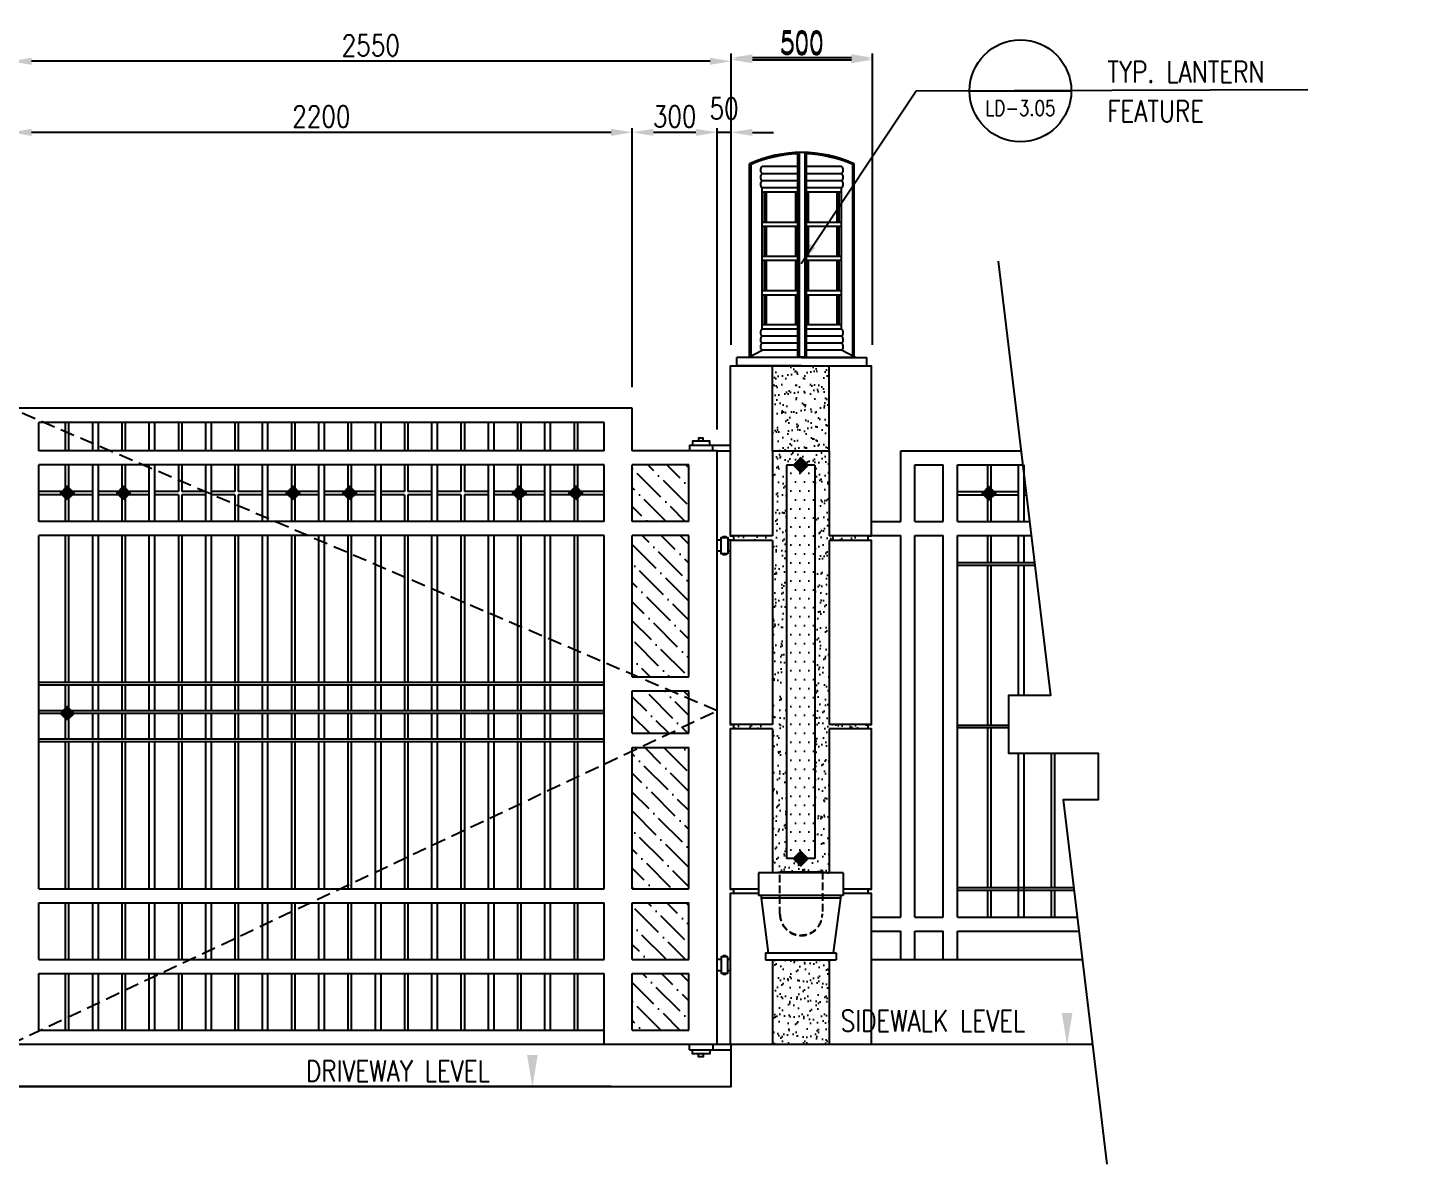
# Model space of a CAD drawing. Extents: x 17901 to 57070, y -1049 to 3900.
# Drawn here: x 40409 to 45355, y -212 to 3807 of the extents above; entities that cross this region are included whole.
import ezdxf
from ezdxf.enums import TextEntityAlignment as Align

# ---------------------------------------------------------------- set-up
doc = ezdxf.new("R2010")
doc.units = 0
doc.header["$PDMODE"] = 3
doc.header["$PDSIZE"] = -1
doc.linetypes.add('HIDDEN', pattern=[0.375, 0.25, -0.125])
doc.layers.get('0').update_dxf_attribs({"linetype": 'CONTINUOUS'})
doc.layers.get('DEFPOINTS').update_dxf_attribs({"linetype": 'CONTINUOUS'})
for name, color, linetype in [('0-BCA', 33, 'CONTINUOUS'), ('0-DIM', 8, 'CONTINUOUS'), ('0-TEXT', 7, 'CONTINUOUS'), ('YEL', 2, 'CONTINUOUS')]:
    doc.layers.add(name, color=color, linetype=linetype)
doc.styles.add('30', font='romans.shx', dxfattribs={"width": 0.8, "height": 75})
doc.styles.add('ROMANS', font='romans.shx', dxfattribs={"width": 0.8})
doc.styles.get("Standard").update_dxf_attribs({"font": 'romans.shx', "width": 0.8})
doc.dimstyles.new('CALL', dxfattribs={"dimscale": 30, "dimtxt": 2.5, "dimasz": 2.5, "dimexe": 0.5, "dimexo": 2.5, "dimtad": 0, "dimdec": 0, "dimtxsty": 'STANDARD', "dimcen": 2.5, "dimclrd": 256, "dimclre": 256, "dimclrt": 7, "dimazin": 3, "dimtfac": 1, "dimtdec": 0, "dimtmove": 0, "dimatfit": 3, "dimtolj": 1, "dimtzin": 0})
pattern_1 = [(142.5, (19597.385, -212.525), (1.60003, 48.94132), [0, -38.608, 0, -43.18, 0, -41.275]), (172.5, (19597.385, -212.525), (-44.95233, 71.6825), [0, -20.828, 0, -34.798, 0, -13.335]), (212.5, (19628.627, -212.525), (-79.09924, 0.14372), [0, -12.7, 0, -45.72, 0, -59.69]), (222.5, (19628.63, -212.525), (-76.35565, 22.29293), [0, -6.35, 0, -29.972, 0, -34.29])]

# ---------------------------------------------------------------- blocks, each defined once
blk = doc.blocks.new('COL')
at = {"linetype": 'CONTINUOUS'}
h = blk.add_hatch(dxfattribs=at)
h.set_pattern_fill('AR-SAND', color=2, style=0)
h.set_pattern_definition([(37.5, (-37550.85, -212.525), (-1.60003, 48.941324), [0, -38.608, 0, -43.18, 0, -41.275]), (7.5, (-37550.85, -212.525), (44.95233, 71.68251), [0, -20.828, 0, -34.798, 0, -13.335]), (327.5, (-37582.093, -212.525), (79.099237, 0.14372), [0, -12.7, 0, -45.72, 0, -59.69]), (317.5, (-37582.09, -212.525), (76.35565, 22.29293), [0, -6.35, 0, -29.972, 0, -34.29])])
h.paths.add_polyline_path([(96.1, 2398.8), (-103.9, 2398.8), (-103.9, 2098.8), (96.1, 2098.8)])
h = blk.add_hatch(dxfattribs=at)
h.set_pattern_fill('AR-SAND', color=2, style=0)
h.set_pattern_definition(pattern_1)
h.paths.add_polyline_path([(-103.9, 1782.8), (-241.9, 1782.8), (-241.9, 1798.8), (-103.9, 1798.8), (-103.9, 2098.8), (96.1, 2098.8), (96.1, 1798.8), (234.1, 1798.8), (234.1, 1782.8), (96.1, 1782.8), (96.1, 1131.7), (234.1, 1131.7), (234.1, 1115.7), (96.1, 1115.7), (96.1, 606.8), (-103.9, 606.8), (-103.9, 1115.7), (-241.9, 1115.7), (-241.9, 1131.7), (-103.9, 1131.7)])
h.paths.add_polyline_path([(-53.9, 656.8), (46.1, 656.8), (46.1, 2048.8), (-53.9, 2048.8)], flags=16)
for points in [[(-3.9, 2018.8), (-33.9, 2048.8), (-3.9, 2078.8), (26.1, 2048.8)], [(-3.9, 686.8), (-33.9, 656.8), (-3.9, 626.8), (26.1, 656.8)]]:
    blk.add_hatch(color=2, dxfattribs=at).paths.add_polyline_path(points)
h = blk.add_hatch(dxfattribs=at)
h.set_pattern_fill('DOTS', color=256, scale=20, style=0)
h.set_pattern_definition([(180, (19597.385, -212.525), (-15.875, 31.75), [0, -31.75])])
h.paths.add_polyline_path([(-53.9, 2048.8), (-53.9, 656.8), (46.1, 656.8), (46.1, 2048.8)])
h = blk.add_hatch(dxfattribs=at)
h.set_pattern_fill('AR-SAND', color=2, style=0)
h.set_pattern_definition(pattern_1)
h.paths.add_polyline_path([(-103.9, -1.2), (96.1, -1.2), (96.1, 298.8), (-103.9, 298.8)])
at = {"color": 2}
for p, q in [((-103.9, 2098.8), (-103.9, 2398.8)), ((96.1, 2098.8), (96.1, 2398.8)), ((-103.9, 2098.8), (-103.9, 1798.8)), ((96.1, 2098.8), (-103.9, 2098.8)), ((96.1, 2098.8), (96.1, 1798.8)), ((-53.9, 2048.8), (-53.9, 656.8)), ((46.1, 2048.8), (-53.9, 2048.8)), ((46.1, 2048.8), (46.1, 656.8)), ((-103.9, 1798.8), (-253.9, 1798.8)), ((-103.9, 1782.8), (-253.9, 1782.8)), ((-103.9, 1782.8), (-103.9, 1131.7)), ((246.1, 1798.8), (96.1, 1798.8)), ((96.1, 1782.8), (96.1, 1131.7)), ((246.1, 1782.8), (96.1, 1782.8)), ((-103.9, 1131.7), (-253.9, 1131.7)), ((-103.9, 1115.7), (-253.9, 1115.7)), ((-103.9, 1115.7), (-103.9, 606.8)), ((246.1, 1131.7), (96.1, 1131.7)), ((96.1, 1115.7), (96.1, 606.8)), ((246.1, 1115.7), (96.1, 1115.7)), ((46.1, 656.8), (-53.9, 656.8)), ((46.1, 656.8), (-53.9, 656.8)), ((146.1, 606.8), (-153.9, 606.8)), ((-153.9, 606.8), (-153.9, 526.8)), ((146.1, 606.8), (146.1, 526.8)), ((-153.9, 548.8), (-253.9, 548.8)), ((246.1, 548.8), (146.1, 548.8)), ((-153.9, 532.8), (-253.9, 532.8)), ((146.1, 526.8), (-153.9, 526.8)), ((-143.9, 526.8), (-143.9, 516.8)), ((-143.9, 516.8), (-119.1, 323.8)), ((136.1, 516.8), (-143.9, 516.8)), ((136.1, 516.8), (111.2, 323.8)), ((136.1, 526.8), (136.1, 516.8)), ((246.1, 532.8), (146.1, 532.8)), ((-128.9, 323.8), (121.1, 323.8)), ((-128.9, 323.8), (-128.9, 298.8)), ((-128.9, 298.8), (121.1, 298.8)), ((-103.9, 298.8), (-103.9, -1.2)), ((96.1, 298.8), (96.1, -1.2)), ((121.1, 323.8), (121.1, 298.8)), ((246.1, -1.2), (-253.9, -1.2))]:
    blk.add_line(p, q, dxfattribs=at)
at = {"color": 4}
blk.add_lwpolyline([(246.1, -1.2), (246.1, 532.8), (234.1, 532.8), (234.1, 548.8), (246.1, 548.8), (246.1, 1115.7), (234.1, 1115.7), (234.1, 1131.7), (246.1, 1131.7), (246.1, 1782.8), (234.1, 1782.8), (234.1, 1798.8), (246.1, 1798.8), (246.1, 2398.8), (-253.9, 2398.8), (-253.9, 1798.8), (-241.9, 1798.8), (-241.9, 1782.8), (-253.9, 1782.8), (-253.9, 1131.7), (-241.9, 1131.7), (-241.9, 1115.7), (-253.9, 1115.7), (-253.9, 548.8), (-241.9, 548.8), (-241.9, 532.8), (-253.9, 532.8), (-253.9, -1.2)], dxfattribs=at)
at = {"layer": '0-DIM', "linetype": 'HIDDEN', "ltscale": 100}
for p, q in [((-77.5, 461.5), (-77.5, 609.5)), ((72.7, 609.5), (72.7, 461.5))]:
    blk.add_line(p, q, dxfattribs=at)
at = {"layer": '0-DIM'}
blk.add_line((-77.5, 609.5), (72.7, 609.5), dxfattribs=at)
at = {"layer": '0-DIM', "linetype": 'HIDDEN', "ltscale": 100}
blk.add_arc((-2.4, 461.5), 75.1, 180, 0, dxfattribs=at)
blk = doc.blocks.new('A$C1AAB01F3')
at = {"layer": '0-TEXT', "color": 2}
for p, q in [((0, 52.5), (11.7, 52.5)), ((36.1, 52.5), (50, 52.5)), ((0, 12.5), (11.7, 12.5)), ((36.1, 12.5), (50, 12.5))]:
    blk.add_line(p, q, dxfattribs=at)
blk.add_lwpolyline([(11.7, 61.8), (36.1, 61.8), (36.1, 3.7), (11.7, 3.7)], close=True, dxfattribs=at)
for points in [[(18.5, 61.8), (18.5, 64.9), (27.9, 64.9), (27.9, 61.8)], [(27.9, 3.7), (27.9, 0), (18.5, 0), (18.5, 3.7)]]:
    blk.add_lwpolyline(points, dxfattribs=at)
blk = doc.blocks.new('*D52')
at = {"linetype": 'BYBLOCK'}
for p, q in [((42896.9, 2686.3), (42896.9, 3709.5)), ((42971.9, 3694.5), (43321.9, 3694.5)), ((43396.9, 2686.3), (43396.9, 3709.5))]:
    blk.add_line(p, q, dxfattribs=at)
for points in [[(42971.9, 3707), (42971.9, 3682), (42896.9, 3694.5)], [(43321.9, 3707), (43321.9, 3682), (43396.9, 3694.5)]]:
    blk.add_solid(points, dxfattribs=at)
at = {"layer": 'DEFPOINTS', "color": 0, "linetype": 'BYBLOCK'}
for p in [(43396.9, 3694.5), (42896.9, 2611.3), (43396.9, 2611.3)]:
    blk.add_point(p, dxfattribs=at)
at = {"color": 7, "linetype": 'BYBLOCK', "insert": (43146.9, 3750.7), "char_height": 75, "attachment_point": 5}
blk.add_mtext('\\A1;500', dxfattribs=at)
blk = doc.blocks.new('*D59')
at = {"linetype": 'BYBLOCK'}
for p, q in [((40346.9, 2736.3), (40346.9, 3703.8)), ((42821.9, 3688.8), (40421.9, 3688.8)), ((42896.9, 2686.3), (42896.9, 3703.8))]:
    blk.add_line(p, q, dxfattribs=at)
for points in [[(40421.9, 3701.3), (40421.9, 3676.3), (40346.9, 3688.8)], [(42821.9, 3701.3), (42821.9, 3676.3), (42896.9, 3688.8)]]:
    blk.add_solid(points, dxfattribs=at)
at = {"layer": 'DEFPOINTS', "color": 0, "linetype": 'BYBLOCK'}
for p in [(40346.9, 3688.8), (40346.9, 2661.3), (42896.9, 2611.3)]:
    blk.add_point(p, dxfattribs=at)
at = {"color": 7, "linetype": 'BYBLOCK', "insert": (41621.9, 3745.1), "char_height": 75, "attachment_point": 5}
blk.add_mtext('\\A1;2550', dxfattribs=at)
blk = doc.blocks.new('*D62')
at = {"linetype": 'BYBLOCK'}
for p, q in [((40346.9, 2736.3), (40346.9, 3452.5)), ((42471.9, 3437.5), (40421.9, 3437.5)), ((42546.9, 2536.3), (42546.9, 3452.5))]:
    blk.add_line(p, q, dxfattribs=at)
for points in [[(40421.9, 3450), (40421.9, 3425), (40346.9, 3437.5)], [(42471.9, 3450), (42471.9, 3425), (42546.9, 3437.5)]]:
    blk.add_solid(points, dxfattribs=at)
at = {"layer": 'DEFPOINTS', "color": 0, "linetype": 'BYBLOCK'}
for p in [(40346.9, 3437.5), (40346.9, 2661.3), (42546.9, 2461.3)]:
    blk.add_point(p, dxfattribs=at)
at = {"color": 7, "linetype": 'BYBLOCK', "insert": (41446.9, 3493.7), "char_height": 75, "attachment_point": 5}
blk.add_mtext('\\A1;2200', dxfattribs=at)
blk = doc.blocks.new('*D58')
at = {"linetype": 'BYBLOCK'}
for p, q in [((42896.9, 2686.3), (42896.9, 3716.3)), ((43396.9, 2686.3), (43396.9, 3716.3)), ((43321.9, 3701.3), (42971.9, 3701.3))]:
    blk.add_line(p, q, dxfattribs=at)
for points in [[(42971.9, 3713.8), (42971.9, 3688.8), (42896.9, 3701.3)], [(43321.9, 3713.8), (43321.9, 3688.8), (43396.9, 3701.3)]]:
    blk.add_solid(points, dxfattribs=at)
at = {"layer": 'DEFPOINTS', "color": 0, "linetype": 'BYBLOCK'}
for p in [(42896.9, 3701.3), (42896.9, 2611.3), (43396.9, 2611.3)]:
    blk.add_point(p, dxfattribs=at)
at = {"color": 7, "linetype": 'BYBLOCK', "insert": (43146.9, 3757.6), "char_height": 75, "attachment_point": 5}
blk.add_mtext('\\A1;500', dxfattribs=at)
blk = doc.blocks.new('*D61')
at = {"linetype": 'BYBLOCK'}
for p, q in [((42546.9, 2536.3), (42546.9, 3452.5)), ((42771.9, 3437.5), (42621.9, 3437.5)), ((42846.9, 2386.3), (42846.9, 3452.5))]:
    blk.add_line(p, q, dxfattribs=at)
for points in [[(42621.9, 3450), (42621.9, 3425), (42546.9, 3437.5)], [(42771.9, 3450), (42771.9, 3425), (42846.9, 3437.5)]]:
    blk.add_solid(points, dxfattribs=at)
at = {"layer": 'DEFPOINTS', "color": 0, "linetype": 'BYBLOCK'}
for p in [(42546.9, 3437.5), (42546.9, 2461.3), (42846.9, 2311.3)]:
    blk.add_point(p, dxfattribs=at)
at = {"color": 7, "linetype": 'BYBLOCK', "insert": (42696.9, 3493.7), "char_height": 75, "attachment_point": 5}
blk.add_mtext('\\A1;300', dxfattribs=at)
blk = doc.blocks.new('*D60')
at = {"linetype": 'BYBLOCK'}
for p, q in [((42771.9, 3437.5), (42696.9, 3437.5)), ((42846.9, 2386.3), (42846.9, 3452.5)), ((42896.9, 3437.5), (42846.9, 3437.5)), ((42896.9, 3437.5), (42846.9, 3437.5)), ((42896.9, 2686.3), (42896.9, 3452.5)), ((42971.9, 3437.5), (43046.9, 3437.5))]:
    blk.add_line(p, q, dxfattribs=at)
for points in [[(42771.9, 3450), (42771.9, 3425), (42846.9, 3437.5)], [(42971.9, 3450), (42971.9, 3425), (42896.9, 3437.5)]]:
    blk.add_solid(points, dxfattribs=at)
at = {"layer": 'DEFPOINTS', "color": 0, "linetype": 'BYBLOCK'}
for p in [(42846.9, 3437.5), (42896.9, 2611.3), (42846.9, 2311.3)]:
    blk.add_point(p, dxfattribs=at)
at = {"color": 7, "linetype": 'BYBLOCK', "insert": (42871.9, 3521.8), "char_height": 75, "attachment_point": 5}
blk.add_mtext('\\A1;50', dxfattribs=at)
blk = doc.blocks.new('A$C34692B1F')
at = {"layer": '0-DIM', "linetype": 'HIDDEN', "ltscale": 100}
for p, q in [((0, 75.1), (0, 223.1)), ((150.2, 223.1), (150.2, 75.1))]:
    blk.add_line(p, q, dxfattribs=at)
blk.add_arc((75.1, 75.1), 75.1, 180, 0, dxfattribs=at)
blk = doc.blocks.new('CALLOUTCIR')
blk.add_line((-6, 0), (6, 0))
blk.add_circle((0, 0), 6)
at = {"style": 'ROMANS', "width": 0.8}
for p in [(10.25, 0.23), (10.25, -4.4)]:
    blk.add_attdef('DETAIL', text='', height=2.5, dxfattribs=at).set_placement(p, align=Align.BOTTOM_LEFT)

msp = doc.modelspace()

# ---------------------------------------------------------------- hatches: boundary and pattern name
at = {"layer": '0-TEXT', "linetype": 'CONTINUOUS'}
h = msp.add_hatch(dxfattribs=at)
h.set_pattern_fill('ANSI36', color=1, scale=15, style=0)
h.set_pattern_definition([(135, (80693.81, 0), (-25.25697, 92.60889), [119.0625, -23.8125, 0, -23.8125])])
h.paths.add_polyline_path([(42546.9, 461.3), (42746.9, 461.3), (42746.9, 261.3), (42546.9, 261.3)])
h.paths.add_polyline_path([(42546.9, 711.3), (42746.9, 711.3), (42746.9, 511.3), (42546.9, 511.3)])
h.paths.add_polyline_path([(42546.9, 1261.3), (42746.9, 1261.3), (42746.9, 761.3), (42546.9, 761.3)])
h.paths.add_polyline_path([(42546.9, 1461.3), (42746.9, 1461.3), (42746.9, 1311.3), (42546.9, 1311.3)])
h.paths.add_polyline_path([(42546.9, 2011.3), (42746.9, 2011.3), (42746.9, 1511.3), (42546.9, 1511.3)])
h.paths.add_polyline_path([(42546.9, 2261.3), (42746.9, 2261.3), (42746.9, 2061.3), (42546.9, 2061.3)])
for points in [[(40548, 2137.5), (40523.9, 2161.5), (40548, 2185.6), (40572, 2161.5)], [(40746.9, 2137.5), (40722.9, 2161.5), (40746.9, 2185.6), (40771, 2161.5)], [(41346.9, 2137.5), (41322.9, 2161.5), (41346.9, 2185.6), (41371, 2161.5)], [(41546.9, 2137.5), (41522.9, 2161.5), (41546.9, 2185.6), (41571, 2161.5)], [(42146.9, 2137.5), (42122.9, 2161.5), (42146.9, 2185.6), (42171, 2161.5)], [(42346.9, 2137.5), (42322.9, 2161.5), (42346.9, 2185.6), (42371, 2161.5)], [(43808.9, 2136.2), (43833, 2160.3), (43808.9, 2184.3), (43784.9, 2160.3)], [(40548, 1358), (40523.9, 1382), (40548, 1406.1), (40572, 1382)]]:
    msp.add_hatch(color=256, dxfattribs=at).paths.add_polyline_path(points)

# ---------------------------------------------------------------- linework, layer by layer
for p, q in [((43496.9, 2061.3), (43496.9, 2311.3)), ((43496.9, 2311.3), (43922.3, 2311.3)), ((43546.9, 2061.3), (43546.9, 2261.3)), ((43546.9, 2261.3), (43646.9, 2261.3)), ((43646.9, 2061.3), (43646.9, 2261.3)), ((43696.9, 2061.3), (43696.9, 2261.3)), ((43696.9, 2261.3), (43928.3, 2261.3)), ((43396.9, 2061.3), (43496.9, 2061.3)), ((43546.9, 2061.3), (43646.9, 2061.3)), ((43696.9, 2061.3), (43952.4, 2061.3)), ((43396.9, 2011.3), (43496.9, 2011.3)), ((43496.9, 661.3), (43496.9, 2011.3)), ((43546.9, 661.3), (43546.9, 2011.3)), ((43546.9, 2011.3), (43646.9, 2011.3)), ((43646.9, 661.3), (43646.9, 2011.3)), ((43696.9, 661.3), (43696.9, 2011.3)), ((43696.9, 2011.3), (43958.4, 2011.3)), ((40446.9, 761.3), (42446.9, 761.3)), ((42546.9, 761.3), (42746.9, 761.3)), ((40446.9, 711.3), (42446.9, 711.3)), ((42546.9, 711.3), (42746.9, 711.3)), ((43396.9, 661.3), (43496.9, 661.3)), ((43546.9, 661.3), (43646.9, 661.3)), ((43696.9, 661.3), (44120.8, 661.3)), ((43396.9, 611.3), (43496.9, 611.3)), ((43496.9, 511.3), (43496.9, 611.3)), ((43546.9, 511.3), (43546.9, 611.3)), ((43546.9, 611.3), (43646.9, 611.3)), ((43646.9, 511.3), (43646.9, 611.3)), ((43696.9, 511.3), (43696.9, 611.3)), ((43696.9, 611.3), (44126.9, 611.3)), ((40446.9, 511.3), (42446.9, 511.3)), ((42546.9, 511.3), (42746.9, 511.3)), ((43396.9, 511.3), (44138.9, 511.3)), ((40446.9, 461.3), (42446.9, 461.3)), ((42546.9, 461.3), (42746.9, 461.3)), ((40446.9, 261.3), (42446.9, 261.3)), ((42546.9, 261.3), (42746.9, 261.3)), ((40346.9, 211.3), (42896.9, 211.3))]:
    msp.add_line(p, q)
at = {"color": 2}
for p, q in [((43803.4, 2261.3), (43803.4, 2167.3)), ((43815.4, 2261.3), (43815.4, 2167.3)), ((43911.9, 2261.3), (43911.9, 2061.3)), ((43931.9, 2261.3), (43931.9, 2061.3)), ((43696.9, 2167.3), (43803.4, 2167.3)), ((43696.9, 2155.3), (43803.4, 2155.3)), ((43803.4, 2155.3), (43803.4, 2061.3)), ((43815.4, 2167.3), (43911.9, 2167.3)), ((43815.4, 2155.3), (43815.4, 2061.3)), ((43815.4, 2155.3), (43911.9, 2155.3)), ((43931.9, 2167.3), (43939.6, 2167.3)), ((43931.9, 2155.3), (43941, 2155.3)), ((43803.4, 2011.3), (43803.4, 1915.8)), ((43815.4, 2011.3), (43815.4, 1915.8)), ((43911.9, 2011.3), (43911.9, 1915.8)), ((43931.9, 2011.3), (43931.9, 1915.8)), ((43696.9, 1915.8), (43969.9, 1915.8)), ((43696.9, 1906.8), (43970.9, 1906.8)), ((43803.4, 1906.8), (43803.4, 1340.7)), ((43815.4, 1906.8), (43815.4, 1340.7)), ((43911.9, 1906.8), (43911.9, 1445.7)), ((43931.9, 1906.8), (43931.9, 1445.7)), ((43696.9, 1340.7), (43878.2, 1340.7)), ((43696.9, 1331.7), (43878.2, 1331.7)), ((43803.4, 1331.7), (43803.4, 765.8)), ((43815.4, 1331.7), (43815.4, 765.8)), ((43911.9, 1241.5), (43911.9, 661.3)), ((43931.9, 1241.5), (43931.9, 661.3)), ((44028.4, 1241.5), (44028.4, 765.8)), ((44040.4, 1241.5), (44040.4, 765.8)), ((43696.9, 765.8), (44108.3, 765.8)), ((43696.9, 756.8), (44109.3, 756.8)), ((43803.4, 756.8), (43803.4, 661.3)), ((43815.4, 756.8), (43815.4, 661.3)), ((44028.4, 756.8), (44028.4, 661.3)), ((44040.4, 756.8), (44040.4, 661.3))]:
    msp.add_line(p, q, dxfattribs=at)
msp.add_lwpolyline([(43808.9, 2136.2), (43833, 2160.3), (43808.9, 2184.3), (43784.9, 2160.3)], close=True, dxfattribs=at)
at = {"color": 5}
for points in [[(42472, 61.3), (37796.9, 61.3), (37796.9, 211.3), (36518.8, 211.3)], [(38221.8, 61.3), (42896.9, 61.3), (42896.9, 211.3), (44175, 211.3)]]:
    msp.add_lwpolyline(points, dxfattribs=at)
at = {"layer": '0-BCA', "color": 2}
for p, q in [((43131.9, 3366), (43131.9, 3366)), ((43136.9, 3366.2), (43136.9, 2643.8)), ((43156.9, 3366.2), (43156.9, 2643.8)), ((43161.9, 3366), (43161.9, 3366)), ((42961.9, 2643.8), (42961.9, 3326.5)), ((42966.9, 2646.3), (42966.9, 3323.2)), ((43131.9, 3316.3), (43006.9, 3316.3)), ((43131.9, 3361), (43131.9, 2643.8)), ((43161.9, 3361), (43161.9, 2643.8)), ((43286.9, 3316.3), (43161.9, 3316.3)), ((43326.9, 2646.3), (43326.9, 3323.2)), ((43331.9, 2643.8), (43331.9, 3326.5)), ((43131.9, 3291.3), (43006.9, 3291.3)), ((43131.9, 3266.3), (43006.9, 3266.3)), ((43286.9, 3291.3), (43161.9, 3291.3)), ((43286.9, 3266.3), (43161.9, 3266.3)), ((43006.9, 2741.3), (43006.9, 3241.3)), ((43131.9, 3241.3), (43006.9, 3241.3)), ((43131.9, 3241.3), (43006.9, 3241.3)), ((43131.9, 3226.3), (43006.9, 3226.3)), ((43014.4, 3120), (43014.4, 3226.3)), ((43021.9, 3120), (43021.9, 3226.3)), ((43124.4, 3226.3), (43124.4, 3120)), ((43286.9, 3241.3), (43161.9, 3241.3)), ((43286.9, 3241.3), (43161.9, 3241.3)), ((43286.9, 3226.3), (43161.9, 3226.3)), ((43169.4, 3226.3), (43169.4, 3120)), ((43271.9, 3120), (43271.9, 3226.3)), ((43279.4, 3120), (43279.4, 3226.3)), ((43286.9, 2741.3), (43286.9, 3241.3)), ((43006.9, 3120), (43131.9, 3120)), ((43161.9, 3120), (43286.9, 3120)), ((43006.9, 3105), (43131.9, 3105)), ((43014.4, 2998.8), (43014.4, 3105)), ((43021.9, 2998.8), (43021.9, 3105)), ((43124.4, 3105), (43124.4, 2998.8)), ((43161.9, 3105), (43286.9, 3105)), ((43169.4, 3105), (43169.4, 2998.8)), ((43271.9, 2998.8), (43271.9, 3105)), ((43279.4, 2998.8), (43279.4, 3105)), ((43131.9, 2998.8), (43006.9, 2998.8)), ((43131.9, 2983.8), (43006.9, 2983.8)), ((43014.4, 2877.5), (43014.4, 2983.8)), ((43021.9, 2877.5), (43021.9, 2983.8)), ((43124.4, 2983.8), (43124.4, 2877.5)), ((43286.9, 2998.8), (43161.9, 2998.8)), ((43286.9, 2983.8), (43161.9, 2983.8)), ((43169.4, 2983.8), (43169.4, 2877.5)), ((43271.9, 2877.5), (43271.9, 2983.8)), ((43279.4, 2877.5), (43279.4, 2983.8)), ((43006.9, 2877.5), (43131.9, 2877.5)), ((43161.9, 2877.5), (43286.9, 2877.5)), ((43006.9, 2862.5), (43131.9, 2862.5)), ((43014.4, 2756.3), (43014.4, 2862.5)), ((43021.9, 2756.3), (43021.9, 2862.5)), ((43124.4, 2862.5), (43124.4, 2756.3)), ((43161.9, 2862.5), (43286.9, 2862.5)), ((43169.4, 2862.5), (43169.4, 2756.3)), ((43271.9, 2756.3), (43271.9, 2862.5)), ((43279.4, 2756.3), (43279.4, 2862.5)), ((43131.9, 2756.3), (43006.9, 2756.3)), ((43131.9, 2741.3), (43006.9, 2741.3)), ((43286.9, 2756.3), (43161.9, 2756.3)), ((43286.9, 2741.3), (43161.9, 2741.3)), ((43131.9, 2716.3), (43006.9, 2716.3)), ((43131.9, 2691.3), (43006.9, 2691.3)), ((43286.9, 2716.3), (43161.9, 2716.3)), ((43286.9, 2691.3), (43161.9, 2691.3)), ((43146.9, 2641.3), (42916.9, 2641.3)), ((42916.9, 2611.3), (42916.9, 2641.3)), ((42956.9, 2641.3), (43006.9, 2666.3)), ((43336.9, 2641.3), (42956.9, 2641.3)), ((43131.9, 2666.3), (43006.9, 2666.3)), ((43131.9, 2643.8), (43161.9, 2643.8)), ((43146.9, 2641.3), (43376.9, 2641.3)), ((43286.9, 2666.3), (43161.9, 2666.3)), ((43336.9, 2641.3), (43286.9, 2666.3)), ((43376.9, 2611.3), (43376.9, 2641.3)), ((43146.9, 2611.3), (42916.9, 2611.3)), ((43146.9, 2611.3), (43376.9, 2611.3))]:
    msp.add_line(p, q, dxfattribs=at)
for centre, radius, start, end in [((43146.9, 2916.3), 450, 65.7253, 114.2747), ((43146.9, 2916.3), 445, 91.9317, 113.8594), ((43015.6, 3303.8), 15.2, 124.706, 235.294), ((43146.9, 2916.3), 445, 66.1406, 88.0683), ((43278.2, 3303.8), 15.2, 304.706, 55.294), ((43015.6, 3278.8), 15.2, 124.706, 235.294), ((43015.6, 3253.8), 15.2, 124.706, 235.294), ((43278.2, 3278.8), 15.2, 304.706, 55.294), ((43278.2, 3253.8), 15.2, 304.706, 55.294), ((43015.6, 2728.8), 15.2, 124.706, 235.294), ((43278.2, 2728.8), 15.2, 304.706, 55.294), ((43015.6, 2703.8), 15.2, 124.706, 235.294), ((43015.6, 2678.8), 15.2, 124.706, 235.294), ((43278.2, 2703.8), 15.2, 304.706, 55.294), ((43278.2, 2678.8), 15.2, 304.706, 55.294)]:
    msp.add_arc(centre, radius, start, end, dxfattribs=at)
at = {"layer": '0-DIM', "color": 1}
msp.add_lwpolyline([(43841.6, 2981.5), (44026.4, 1445.7), (43878.2, 1445.7), (43878.2, 1241.5), (44194.6, 1241.5), (44194.6, 1076.2), (44070.9, 1076.2), (44226, -212.5)], dxfattribs=at)
at = {"layer": '0-TEXT'}
for p, q in [((42546.9, 2461.3), (40346.9, 2461.3)), ((42546.9, 2311.3), (42546.9, 2461.3)), ((42446.9, 2411.3), (40446.9, 2411.3)), ((40446.9, 2311.3), (40446.9, 2411.3)), ((42446.9, 2311.3), (42446.9, 2411.3)), ((42446.9, 2311.3), (40446.9, 2311.3)), ((42846.9, 2311.3), (42546.9, 2311.3)), ((42846.9, 211.3), (42846.9, 2311.3)), ((42446.9, 2261.3), (40446.9, 2261.3)), ((40446.9, 2061.3), (40446.9, 2261.3)), ((42446.9, 2061.3), (42446.9, 2261.3)), ((42546.9, 2061.3), (42546.9, 2261.3)), ((42746.9, 2261.3), (42546.9, 2261.3)), ((42746.9, 2061.3), (42746.9, 2261.3)), ((42446.9, 2061.3), (40446.9, 2061.3)), ((42746.9, 2061.3), (42546.9, 2061.3)), ((40446.9, 761.3), (40446.9, 2011.3)), ((42446.9, 2011.3), (40446.9, 2011.3)), ((42446.9, 761.3), (42446.9, 2011.3)), ((42546.9, 1511.3), (42546.9, 2011.3)), ((42746.9, 2011.3), (42546.9, 2011.3)), ((42746.9, 1511.3), (42746.9, 2011.3)), ((42546.9, 1511.3), (42746.9, 1511.3)), ((42546.9, 1311.3), (42546.9, 1461.3)), ((42546.9, 1461.3), (42746.9, 1461.3)), ((42746.9, 1311.3), (42746.9, 1461.3)), ((42546.9, 1311.3), (42746.9, 1311.3)), ((42546.9, 761.3), (42546.9, 1261.3)), ((42546.9, 1261.3), (42746.9, 1261.3)), ((42746.9, 761.3), (42746.9, 1261.3)), ((40446.9, 511.3), (40446.9, 711.3)), ((42446.9, 511.3), (42446.9, 711.3)), ((42546.9, 511.3), (42546.9, 711.3)), ((42746.9, 511.3), (42746.9, 711.3)), ((40446.9, 261.3), (40446.9, 461.3)), ((42446.9, 211.3), (42446.9, 461.3)), ((42546.9, 261.3), (42546.9, 461.3)), ((42746.9, 261.3), (42746.9, 461.3))]:
    msp.add_line(p, q, dxfattribs=at)
at = {"layer": '0-TEXT', "color": 2}
for p, q in [((42748.9, 2331.3), (42896.9, 2331.3)), ((42748.9, 2331.3), (42748.9, 2311.3)), ((42832.4, 2311.3), (42832.4, 2331.3)), ((42846.9, 2311.3), (42896.9, 2311.3)), ((42748.9, 191.3), (42748.9, 211.3)), ((42832.4, 211.3), (42832.4, 191.3)), ((42832.4, 211.3), (42832.4, 191.3)), ((42846.9, 211.3), (42896.9, 211.3)), ((42846.9, 211.3), (42896.9, 211.3)), ((42748.9, 191.3), (42896.9, 191.3))]:
    msp.add_line(p, q, dxfattribs=at)
at = {"layer": '0-TEXT', "color": 2, "linetype": 'HIDDEN', "ltscale": 200}
msp.add_lwpolyline([(40346.9, 211.3), (42846.9, 1390.8), (40346.9, 2461.3)], dxfattribs=at)
at = {"layer": '0-TEXT', "color": 2}
for points in [[(42821.1, 2331.3), (42821.1, 2344.6), (42759.7, 2344.6), (42759.7, 2331.3)], [(42798.2, 2344.6), (42798.2, 2355.8), (42781.1, 2355.8), (42781.1, 2344.6)], [(42821.1, 191.3), (42821.1, 178), (42759.7, 178), (42759.7, 191.3)], [(42798.2, 178), (42798.2, 166.8), (42781.1, 166.8), (42781.1, 178)]]:
    msp.add_lwpolyline(points, dxfattribs=at)
at = {"layer": '0-TEXT'}
for points in [[(40548, 2137.5), (40523.9, 2161.5), (40548, 2185.6), (40572, 2161.5)], [(40746.9, 2137.5), (40722.9, 2161.5), (40746.9, 2185.6), (40771, 2161.5)], [(41346.9, 2137.5), (41322.9, 2161.5), (41346.9, 2185.6), (41371, 2161.5)], [(41546.9, 2137.5), (41522.9, 2161.5), (41546.9, 2185.6), (41571, 2161.5)], [(42146.9, 2137.5), (42122.9, 2161.5), (42146.9, 2185.6), (42171, 2161.5)], [(42346.9, 2137.5), (42322.9, 2161.5), (42346.9, 2185.6), (42371, 2161.5)], [(40548, 1358), (40523.9, 1382), (40548, 1406.1), (40572, 1382)]]:
    msp.add_lwpolyline(points, close=True, dxfattribs=at)
for points in [[(44104, 321.5), (44066.5, 321.5), (44085.2, 209)], [(42212.3, 172.7), (42174.8, 172.7), (42193.5, 60.2)]]:
    msp.add_solid(points, dxfattribs=at)
at = {"layer": 'YEL'}
for p, q in [((40540.9, 2411.3), (40540.9, 2311.3)), ((40552.9, 2411.3), (40552.9, 2311.3)), ((40636.9, 2411.3), (40636.9, 2311.3)), ((40656.9, 2411.3), (40656.9, 2311.3)), ((40740.9, 2411.3), (40740.9, 2311.3)), ((40752.9, 2411.3), (40752.9, 2311.3)), ((40836.9, 2411.3), (40836.9, 2311.3)), ((40856.9, 2411.3), (40856.9, 2311.3)), ((40940.9, 2411.3), (40940.9, 2311.3)), ((40952.9, 2411.3), (40952.9, 2311.3)), ((41036.9, 2411.3), (41036.9, 2311.3)), ((41056.9, 2411.3), (41056.9, 2311.3)), ((41140.9, 2411.3), (41140.9, 2311.3)), ((41152.9, 2411.3), (41152.9, 2311.3)), ((41236.9, 2411.3), (41236.9, 2311.3)), ((41256.9, 2411.3), (41256.9, 2311.3)), ((41340.9, 2411.3), (41340.9, 2311.3)), ((41352.9, 2411.3), (41352.9, 2311.3)), ((41436.9, 2411.3), (41436.9, 2311.3)), ((41456.9, 2411.3), (41456.9, 2311.3)), ((41540.9, 2411.3), (41540.9, 2311.3)), ((41552.9, 2411.3), (41552.9, 2311.3)), ((41636.9, 2411.3), (41636.9, 2311.3)), ((41656.9, 2411.3), (41656.9, 2311.3)), ((41740.9, 2411.3), (41740.9, 2311.3)), ((41752.9, 2411.3), (41752.9, 2311.3)), ((41836.9, 2411.3), (41836.9, 2311.3)), ((41856.9, 2411.3), (41856.9, 2311.3)), ((41940.9, 2411.3), (41940.9, 2311.3)), ((41952.9, 2411.3), (41952.9, 2311.3)), ((42036.9, 2411.3), (42036.9, 2311.3)), ((42056.9, 2411.3), (42056.9, 2311.3)), ((42140.9, 2411.3), (42140.9, 2311.3)), ((42152.9, 2411.3), (42152.9, 2311.3)), ((42236.9, 2411.3), (42236.9, 2311.3)), ((42256.9, 2411.3), (42256.9, 2311.3)), ((42340.9, 2411.3), (42340.9, 2311.3)), ((42352.9, 2411.3), (42352.9, 2311.3)), ((40540.9, 2261.3), (40540.9, 2061.3)), ((40552.9, 2261.3), (40552.9, 2061.3)), ((40636.9, 2261.3), (40636.9, 2061.3)), ((40656.9, 2261.3), (40656.9, 2061.3)), ((40740.9, 2261.3), (40740.9, 2061.3)), ((40752.9, 2261.3), (40752.9, 2061.3)), ((40836.9, 2261.3), (40836.9, 2061.3)), ((40856.9, 2261.3), (40856.9, 2061.3)), ((40940.9, 2261.3), (40940.9, 2167.3)), ((40952.9, 2261.3), (40952.9, 2167.3)), ((41036.9, 2261.3), (41036.9, 2061.3)), ((41056.9, 2261.3), (41056.9, 2061.3)), ((41140.9, 2261.3), (41140.9, 2167.3)), ((41152.9, 2261.3), (41152.9, 2167.3)), ((41236.9, 2261.3), (41236.9, 2061.3)), ((41256.9, 2261.3), (41256.9, 2061.3)), ((41340.9, 2261.3), (41340.9, 2061.3)), ((41352.9, 2261.3), (41352.9, 2061.3)), ((41436.9, 2261.3), (41436.9, 2061.3)), ((41456.9, 2261.3), (41456.9, 2061.3)), ((41540.9, 2261.3), (41540.9, 2167.3)), ((41552.9, 2261.3), (41552.9, 2167.3)), ((41636.9, 2261.3), (41636.9, 2061.3)), ((41656.9, 2261.3), (41656.9, 2061.3)), ((41740.9, 2261.3), (41740.9, 2167.3)), ((41752.9, 2261.3), (41752.9, 2167.3)), ((41836.9, 2261.3), (41836.9, 2061.3)), ((41856.9, 2261.3), (41856.9, 2061.3)), ((41940.9, 2261.3), (41940.9, 2167.3)), ((41952.9, 2261.3), (41952.9, 2167.3)), ((42036.9, 2261.3), (42036.9, 2061.3)), ((42056.9, 2261.3), (42056.9, 2061.3)), ((42140.9, 2261.3), (42140.9, 2167.3)), ((42152.9, 2261.3), (42152.9, 2167.3)), ((42236.9, 2261.3), (42236.9, 2061.3)), ((42256.9, 2261.3), (42256.9, 2061.3)), ((42340.9, 2261.3), (42340.9, 2167.3)), ((42352.9, 2261.3), (42352.9, 2167.3)), ((40636.9, 2167.3), (40446.9, 2167.3)), ((40636.9, 2155.3), (40446.9, 2155.3)), ((40836.9, 2167.3), (40656.9, 2167.3)), ((40836.9, 2155.3), (40656.9, 2155.3)), ((40940.9, 2167.3), (40856.9, 2167.3)), ((40940.9, 2155.3), (40856.9, 2155.3)), ((40940.9, 2155.3), (40940.9, 2061.3)), ((41036.9, 2167.3), (40952.9, 2167.3)), ((40952.9, 2155.3), (40952.9, 2061.3)), ((41036.9, 2155.3), (40952.9, 2155.3)), ((41140.9, 2167.3), (41056.9, 2167.3)), ((41140.9, 2155.3), (41056.9, 2155.3)), ((41140.9, 2155.3), (41140.9, 2061.3)), ((41236.9, 2167.3), (41152.9, 2167.3)), ((41152.9, 2155.3), (41152.9, 2061.3)), ((41236.9, 2155.3), (41152.9, 2155.3)), ((41436.9, 2167.3), (41256.9, 2167.3)), ((41436.9, 2155.3), (41256.9, 2155.3)), ((41540.9, 2167.3), (41456.9, 2167.3)), ((41540.9, 2155.3), (41456.9, 2155.3)), ((41540.9, 2155.3), (41540.9, 2061.3)), ((41636.9, 2167.3), (41552.9, 2167.3)), ((41552.9, 2155.3), (41552.9, 2061.3)), ((41636.9, 2155.3), (41552.9, 2155.3)), ((41740.9, 2167.3), (41656.9, 2167.3)), ((41740.9, 2155.3), (41656.9, 2155.3)), ((41740.9, 2155.3), (41740.9, 2061.3)), ((41836.9, 2167.3), (41752.9, 2167.3)), ((41752.9, 2155.3), (41752.9, 2061.3)), ((41836.9, 2155.3), (41752.9, 2155.3)), ((41940.9, 2167.3), (41856.9, 2167.3)), ((41940.9, 2155.3), (41856.9, 2155.3)), ((41940.9, 2155.3), (41940.9, 2061.3)), ((42036.9, 2167.3), (41952.9, 2167.3)), ((41952.9, 2155.3), (41952.9, 2061.3)), ((42036.9, 2155.3), (41952.9, 2155.3)), ((42140.9, 2167.3), (42056.9, 2167.3)), ((42140.9, 2155.3), (42056.9, 2155.3)), ((42140.9, 2155.3), (42140.9, 2061.3)), ((42236.9, 2167.3), (42152.9, 2167.3)), ((42152.9, 2155.3), (42152.9, 2061.3)), ((42236.9, 2155.3), (42152.9, 2155.3)), ((42340.9, 2167.3), (42256.9, 2167.3)), ((42340.9, 2155.3), (42256.9, 2155.3)), ((42340.9, 2155.3), (42340.9, 2061.3)), ((42446.9, 2167.3), (42352.9, 2167.3)), ((42352.9, 2155.3), (42352.9, 2061.3)), ((42446.9, 2155.3), (42352.9, 2155.3)), ((40540.9, 2011.3), (40540.9, 1490.8)), ((40552.9, 2011.3), (40552.9, 1490.8)), ((40636.9, 2011.3), (40636.9, 1490.8)), ((40656.9, 2011.3), (40656.9, 1490.8)), ((40740.9, 2011.3), (40740.9, 1490.8)), ((40752.9, 2011.3), (40752.9, 1490.8)), ((40836.9, 2011.3), (40836.9, 1490.8)), ((40856.9, 2011.3), (40856.9, 1490.8)), ((40940.9, 2011.3), (40940.9, 1490.8)), ((40952.9, 2011.3), (40952.9, 1490.8)), ((41036.9, 2011.3), (41036.9, 1490.8)), ((41056.9, 2011.3), (41056.9, 1490.8)), ((41140.9, 2011.3), (41140.9, 1490.8)), ((41152.9, 2011.3), (41152.9, 1490.8)), ((41236.9, 2011.3), (41236.9, 1490.8)), ((41256.9, 2011.3), (41256.9, 1490.8)), ((41340.9, 2011.3), (41340.9, 1490.8)), ((41352.9, 2011.3), (41352.9, 1490.8)), ((41436.9, 2011.3), (41436.9, 1490.8)), ((41456.9, 2011.3), (41456.9, 1490.8)), ((41540.9, 2011.3), (41540.9, 1490.8)), ((41552.9, 2011.3), (41552.9, 1490.8)), ((41636.9, 2011.3), (41636.9, 1490.8)), ((41656.9, 2011.3), (41656.9, 1490.8)), ((41740.9, 2011.3), (41740.9, 1490.8)), ((41752.9, 2011.3), (41752.9, 1490.8)), ((41836.9, 2011.3), (41836.9, 1490.8)), ((41856.9, 2011.3), (41856.9, 1490.8)), ((41940.9, 2011.3), (41940.9, 1490.8)), ((41952.9, 2011.3), (41952.9, 1490.8)), ((42036.9, 2011.3), (42036.9, 1490.8)), ((42056.9, 2011.3), (42056.9, 1490.8)), ((42140.9, 2011.3), (42140.9, 1490.8)), ((42152.9, 2011.3), (42152.9, 1490.8)), ((42236.9, 2011.3), (42236.9, 1490.8)), ((42256.9, 2011.3), (42256.9, 1490.8)), ((42340.9, 2011.3), (42340.9, 1490.8)), ((42352.9, 2011.3), (42352.9, 1490.8)), ((42446.9, 1490.8), (40446.9, 1490.8)), ((42446.9, 1481.8), (40446.9, 1481.8)), ((40540.9, 1481.8), (40540.9, 1390.8)), ((40552.9, 1481.8), (40552.9, 1390.8)), ((40636.9, 1481.8), (40636.9, 1390.8)), ((40656.9, 1481.8), (40656.9, 1390.8)), ((40740.9, 1481.8), (40740.9, 1390.8)), ((40752.9, 1481.8), (40752.9, 1390.8)), ((40836.9, 1481.8), (40836.9, 1390.8)), ((40856.9, 1481.8), (40856.9, 1390.8)), ((40940.9, 1481.8), (40940.9, 1390.8)), ((40952.9, 1481.8), (40952.9, 1390.8)), ((41036.9, 1481.8), (41036.9, 1390.8)), ((41056.9, 1481.8), (41056.9, 1390.8)), ((41140.9, 1481.8), (41140.9, 1390.8)), ((41152.9, 1481.8), (41152.9, 1390.8)), ((41236.9, 1481.8), (41236.9, 1390.8)), ((41256.9, 1481.8), (41256.9, 1390.8)), ((41340.9, 1481.8), (41340.9, 1390.8)), ((41352.9, 1481.8), (41352.9, 1390.8)), ((41436.9, 1481.8), (41436.9, 1390.8)), ((41456.9, 1481.8), (41456.9, 1390.8)), ((41540.9, 1481.8), (41540.9, 1390.8)), ((41552.9, 1481.8), (41552.9, 1390.8)), ((41636.9, 1481.8), (41636.9, 1390.8)), ((41656.9, 1481.8), (41656.9, 1390.8)), ((41740.9, 1481.8), (41740.9, 1390.8)), ((41752.9, 1481.8), (41752.9, 1390.8)), ((41836.9, 1481.8), (41836.9, 1390.8)), ((41856.9, 1481.8), (41856.9, 1390.8)), ((41940.9, 1481.8), (41940.9, 1390.8)), ((41952.9, 1481.8), (41952.9, 1390.8)), ((42036.9, 1481.8), (42036.9, 1390.8)), ((42056.9, 1481.8), (42056.9, 1390.8)), ((42140.9, 1481.8), (42140.9, 1390.8)), ((42152.9, 1481.8), (42152.9, 1390.8)), ((42236.9, 1481.8), (42236.9, 1390.8)), ((42256.9, 1481.8), (42256.9, 1390.8)), ((42340.9, 1481.8), (42340.9, 1390.8)), ((42352.9, 1481.8), (42352.9, 1390.8)), ((42446.9, 1390.8), (40446.9, 1390.8)), ((42446.9, 1381.8), (40446.9, 1381.8)), ((40540.9, 1381.8), (40540.9, 1290.8)), ((40552.9, 1381.8), (40552.9, 1290.8)), ((40636.9, 1381.8), (40636.9, 1290.8)), ((40656.9, 1381.8), (40656.9, 1290.8)), ((40740.9, 1381.8), (40740.9, 1290.8)), ((40752.9, 1381.8), (40752.9, 1290.8)), ((40836.9, 1381.8), (40836.9, 1290.8)), ((40856.9, 1381.8), (40856.9, 1290.8)), ((40940.9, 1381.8), (40940.9, 1290.8)), ((40952.9, 1381.8), (40952.9, 1290.8)), ((41036.9, 1381.8), (41036.9, 1290.8)), ((41056.9, 1381.8), (41056.9, 1290.8)), ((41140.9, 1381.8), (41140.9, 1290.8)), ((41152.9, 1381.8), (41152.9, 1290.8)), ((41236.9, 1381.8), (41236.9, 1290.8)), ((41256.9, 1381.8), (41256.9, 1290.8)), ((41340.9, 1381.8), (41340.9, 1290.8)), ((41352.9, 1381.8), (41352.9, 1290.8)), ((41436.9, 1381.8), (41436.9, 1290.8)), ((41456.9, 1381.8), (41456.9, 1290.8)), ((41540.9, 1381.8), (41540.9, 1290.8)), ((41552.9, 1381.8), (41552.9, 1290.8)), ((41636.9, 1381.8), (41636.9, 1290.8)), ((41656.9, 1381.8), (41656.9, 1290.8)), ((41740.9, 1381.8), (41740.9, 1290.8)), ((41752.9, 1381.8), (41752.9, 1290.8)), ((41836.9, 1381.8), (41836.9, 1290.8)), ((41856.9, 1381.8), (41856.9, 1290.8)), ((41940.9, 1381.8), (41940.9, 1290.8)), ((41952.9, 1381.8), (41952.9, 1290.8)), ((42036.9, 1381.8), (42036.9, 1290.8)), ((42056.9, 1381.8), (42056.9, 1290.8)), ((42140.9, 1381.8), (42140.9, 1290.8)), ((42152.9, 1381.8), (42152.9, 1290.8)), ((42236.9, 1381.8), (42236.9, 1290.8)), ((42256.9, 1381.8), (42256.9, 1290.8)), ((42340.9, 1381.8), (42340.9, 1290.8)), ((42352.9, 1381.8), (42352.9, 1290.8)), ((42446.9, 1290.8), (40446.9, 1290.8)), ((42446.9, 1281.8), (40446.9, 1281.8)), ((40540.9, 1281.8), (40540.9, 761.3)), ((40552.9, 1281.8), (40552.9, 761.3)), ((40636.9, 1281.8), (40636.9, 761.3)), ((40656.9, 1281.8), (40656.9, 761.3)), ((40740.9, 1281.8), (40740.9, 761.3)), ((40752.9, 1281.8), (40752.9, 761.3)), ((40836.9, 1281.8), (40836.9, 761.3)), ((40856.9, 1281.8), (40856.9, 761.3)), ((40940.9, 1281.8), (40940.9, 761.3)), ((40952.9, 1281.8), (40952.9, 761.3)), ((41036.9, 1281.8), (41036.9, 761.3)), ((41056.9, 1281.8), (41056.9, 761.3)), ((41140.9, 1281.8), (41140.9, 761.3)), ((41152.9, 1281.8), (41152.9, 761.3)), ((41236.9, 1281.8), (41236.9, 761.3)), ((41256.9, 1281.8), (41256.9, 761.3)), ((41340.9, 1281.8), (41340.9, 761.3)), ((41352.9, 1281.8), (41352.9, 761.3)), ((41436.9, 1281.8), (41436.9, 761.3)), ((41456.9, 1281.8), (41456.9, 761.3)), ((41540.9, 1281.8), (41540.9, 761.3)), ((41552.9, 1281.8), (41552.9, 761.3)), ((41636.9, 1281.8), (41636.9, 761.3)), ((41656.9, 1281.8), (41656.9, 761.3)), ((41740.9, 1281.8), (41740.9, 761.3)), ((41752.9, 1281.8), (41752.9, 761.3)), ((41836.9, 1281.8), (41836.9, 761.3)), ((41856.9, 1281.8), (41856.9, 761.3)), ((41940.9, 1281.8), (41940.9, 761.3)), ((41952.9, 1281.8), (41952.9, 761.3)), ((42036.9, 1281.8), (42036.9, 761.3)), ((42056.9, 1281.8), (42056.9, 761.3)), ((42140.9, 1281.8), (42140.9, 761.3)), ((42152.9, 1281.8), (42152.9, 761.3)), ((42236.9, 1281.8), (42236.9, 761.3)), ((42256.9, 1281.8), (42256.9, 761.3)), ((42340.9, 1281.8), (42340.9, 761.3)), ((42352.9, 1281.8), (42352.9, 761.3)), ((40540.9, 711.3), (40540.9, 511.3)), ((40552.9, 711.3), (40552.9, 511.3)), ((40636.9, 711.3), (40636.9, 511.3)), ((40656.9, 711.3), (40656.9, 511.3)), ((40740.9, 711.3), (40740.9, 511.3)), ((40752.9, 711.3), (40752.9, 511.3)), ((40836.9, 711.3), (40836.9, 511.3)), ((40856.9, 711.3), (40856.9, 511.3)), ((40940.9, 711.3), (40940.9, 511.3)), ((40952.9, 711.3), (40952.9, 511.3)), ((41036.9, 711.3), (41036.9, 511.3)), ((41056.9, 711.3), (41056.9, 511.3)), ((41140.9, 711.3), (41140.9, 511.3)), ((41152.9, 711.3), (41152.9, 511.3)), ((41236.9, 711.3), (41236.9, 511.3)), ((41256.9, 711.3), (41256.9, 511.3)), ((41340.9, 711.3), (41340.9, 511.3)), ((41352.9, 711.3), (41352.9, 511.3)), ((41436.9, 711.3), (41436.9, 511.3)), ((41456.9, 711.3), (41456.9, 511.3)), ((41540.9, 711.3), (41540.9, 511.3)), ((41552.9, 711.3), (41552.9, 511.3)), ((41636.9, 711.3), (41636.9, 511.3)), ((41656.9, 711.3), (41656.9, 511.3)), ((41740.9, 711.3), (41740.9, 511.3)), ((41752.9, 711.3), (41752.9, 511.3)), ((41836.9, 711.3), (41836.9, 511.3)), ((41856.9, 711.3), (41856.9, 511.3)), ((41940.9, 711.3), (41940.9, 511.3)), ((41952.9, 711.3), (41952.9, 511.3)), ((42036.9, 711.3), (42036.9, 511.3)), ((42056.9, 711.3), (42056.9, 511.3)), ((42140.9, 711.3), (42140.9, 511.3)), ((42152.9, 711.3), (42152.9, 511.3)), ((42236.9, 711.3), (42236.9, 511.3)), ((42256.9, 711.3), (42256.9, 511.3)), ((42340.9, 711.3), (42340.9, 511.3)), ((42352.9, 711.3), (42352.9, 511.3)), ((40540.9, 461.3), (40540.9, 261.3)), ((40552.9, 461.3), (40552.9, 261.3)), ((40636.9, 461.3), (40636.9, 261.3)), ((40656.9, 461.3), (40656.9, 261.3)), ((40740.9, 461.3), (40740.9, 261.3)), ((40752.9, 461.3), (40752.9, 261.3)), ((40836.9, 461.3), (40836.9, 261.3)), ((40856.9, 461.3), (40856.9, 261.3)), ((40940.9, 461.3), (40940.9, 261.3)), ((40952.9, 461.3), (40952.9, 261.3)), ((41036.9, 461.3), (41036.9, 261.3)), ((41056.9, 461.3), (41056.9, 261.3)), ((41140.9, 461.3), (41140.9, 261.3)), ((41152.9, 461.3), (41152.9, 261.3)), ((41236.9, 461.3), (41236.9, 261.3)), ((41256.9, 461.3), (41256.9, 261.3)), ((41340.9, 461.3), (41340.9, 261.3)), ((41352.9, 461.3), (41352.9, 261.3)), ((41436.9, 461.3), (41436.9, 261.3)), ((41456.9, 461.3), (41456.9, 261.3)), ((41540.9, 461.3), (41540.9, 261.3)), ((41552.9, 461.3), (41552.9, 261.3)), ((41636.9, 461.3), (41636.9, 261.3)), ((41656.9, 461.3), (41656.9, 261.3)), ((41740.9, 461.3), (41740.9, 261.3)), ((41752.9, 461.3), (41752.9, 261.3)), ((41836.9, 461.3), (41836.9, 261.3)), ((41856.9, 461.3), (41856.9, 261.3)), ((41940.9, 461.3), (41940.9, 261.3)), ((41952.9, 461.3), (41952.9, 261.3)), ((42036.9, 461.3), (42036.9, 261.3)), ((42056.9, 461.3), (42056.9, 261.3)), ((42140.9, 461.3), (42140.9, 261.3)), ((42152.9, 461.3), (42152.9, 261.3)), ((42236.9, 461.3), (42236.9, 261.3)), ((42256.9, 461.3), (42256.9, 261.3)), ((42340.9, 461.3), (42340.9, 261.3)), ((42352.9, 461.3), (42352.9, 261.3))]:
    msp.add_line(p, q, dxfattribs=at)

# ---------------------------------------------------------------- block references
msp.add_blockref('COL', (43146.9, 211.3))
at = {"layer": '0-DIM'}
msp.add_blockref('A$C34692B1F', (43069.1, 595.9), dxfattribs=at)
at = {"layer": '0-TEXT'}
ref = msp.add_blockref('CALLOUTCIR', (43920.1, 3584.4), dxfattribs=dict(at, xscale=30, yscale=30, zscale=30))
ref.add_attrib('SHEET', 'LD-3.05', dxfattribs={"layer": '0', "height": 54, "style": 'ROMANS', "width": 0.8}).set_placement((43920.1, 3523.3), align=Align.MIDDLE_CENTER)
ref.add_attrib('DETAIL', 'TYP. LANTERN ', dxfattribs={"layer": '0', "height": 75, "style": 'ROMANS', "width": 0.8}).set_placement((44227.5, 3591.3), align=Align.BOTTOM_LEFT)
ref.add_attrib('DETAIL', 'FEATURE', dxfattribs={"layer": '0', "height": 75, "style": 'ROMANS', "width": 0.8}).set_placement((44227.5, 3452.6), align=Align.BOTTOM_LEFT)
at = {"layer": '0-TEXT', "rotation": 180}
msp.add_blockref('A$C1AAB01F3', (42896.9, 2007.7), dxfattribs=at)
at = {"layer": '0-TEXT', "xscale": -1}
msp.add_blockref('A$C1AAB01F3', (42896.9, 458.8), dxfattribs=at)

# ---------------------------------------------------------------- texts
at = {"layer": '0-DIM', "color": 7, "insert": (45355.1, 3602.6), "char_height": 75, "attachment_point": 4}
msp.add_mtext('\\A1;', dxfattribs=at)
at = {"layer": '0-TEXT', "style": '30', "width": 0.8}
for s, p in [('SIDEWALK LEVEL', (43284.1, 256.6)), ('DRIVEWAY LEVEL', (41392.4, 79.3))]:
    msp.add_text(s, height=75, dxfattribs=at).set_placement(p)

# ---------------------------------------------------------------- dimensions: what is measured, and where the dimension line sits
at = {"layer": '0-DIM'}
for base, p1, p2, picture, middle in [((40346.9, 3688.8), (42896.9, 2611.3), (40346.9, 2661.3), '*D59', (41621.9, 3745.1)), ((42896.9, 3701.3), (43396.9, 2611.3), (42896.9, 2611.3), '*D58', (43146.9, 3757.6)), ((43396.9, 3694.5), (42896.9, 2611.3), (43396.9, 2611.3), '*D52', (43146.9, 3750.7)), ((42846.9, 3437.5), (42896.9, 2611.3), (42846.9, 2311.3), '*D60', (42871.9, 3521.8)), ((40346.9, 3437.5), (42546.9, 2461.3), (40346.9, 2661.3), '*D62', (41446.9, 3493.7)), ((42546.9, 3437.5), (42846.9, 2311.3), (42546.9, 2461.3), '*D61', (42696.9, 3493.7))]:
    dim = msp.add_linear_dim(base=base, p1=p1, p2=p2, dimstyle='CALL', override={"dimtad": 1}, dxfattribs=at)
    dim.commit()
    dim.dimension.update_dxf_attribs({"geometry": picture, "text_midpoint": middle})

# ---------------------------------------------------------------- leaders
msp.add_leader([(43143.9, 2973.7), (43551.2, 3583.9), (44937.4, 3588.5)], dimstyle='CALL', override={"dimtad": 1})

doc.saveas('drawing.dxf')
